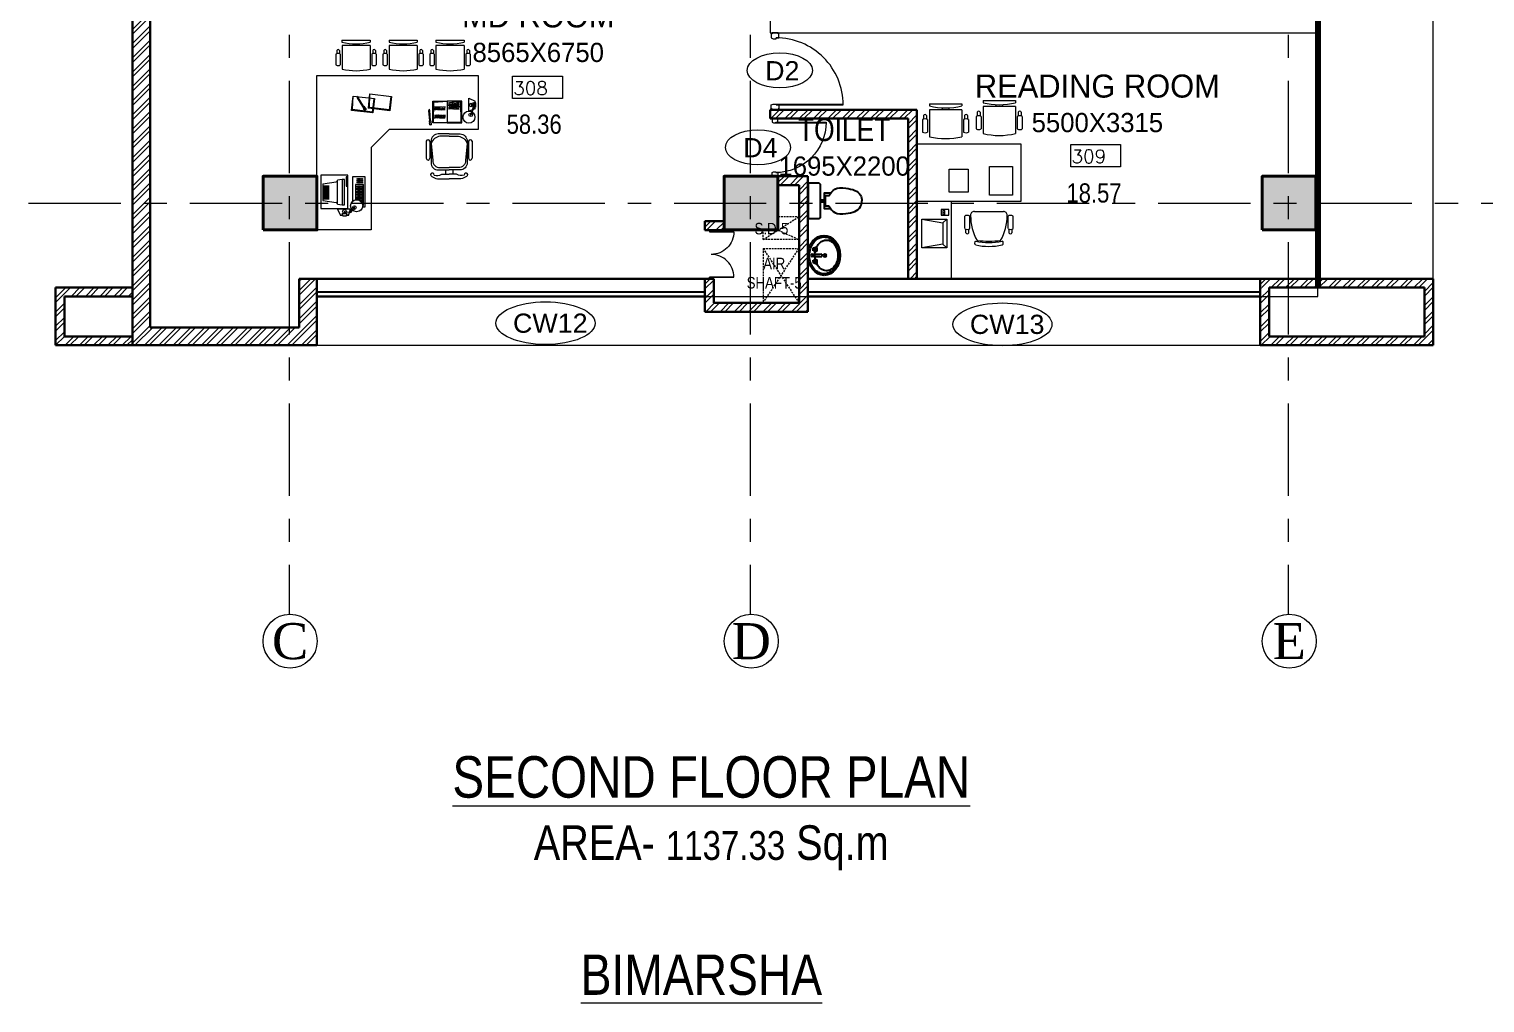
# Model space of a CAD drawing. Header units: millimetres. Extents: x 24487468 to 24959437, y -333213 to 842934.
# Drawn here: x 24724852 to 24743793, y 102759 to 115436 of the extents above; entities that cross this region are included whole.
import ezdxf
from ezdxf.enums import TextEntityAlignment as Align

# ---------------------------------------------------------------- set-up
doc = ezdxf.new("R2010")
doc.units = ezdxf.units.MM
doc.header["$MEASUREMENT"] = 0
for name, pattern in [('ACAD_ISO10W100', [18.5, 12, -3, 0.5, -3]), ('BORDERX2', [3.5, 1, -0.5, 1, -0.5, 0, -0.5]), ('Centreline', [21, 12, -3, 3, -3]), ('HIDDEN', [0.375, 0.25, -0.125])]:
    doc.linetypes.add(name, pattern=pattern)
doc.layers.get('0').update_dxf_attribs({"lineweight": 5})
for name, color, linetype, lineweight in [('A 0.13 dw', 175, 'Continuous', 5), ('A 0.13furniture', 30, 'Continuous', 0), ('AREA', 7, 'Continuous', 5), ('CENLINE', 220, 'ACAD_ISO10W100', 5), ('COLUMN', 12, 'Continuous', 40), ('FALSE CEILING', 7, 'Continuous', 35), ('GRID', 205, 'BORDERX2', 5), ('HACTH', 8, 'Continuous', 0), ('hatch', 9, 'Continuous', 0), ('p1 plan grid lck', 6, 'Continuous', 5), ('room number', 99, 'Continuous', 20), ('text', 7, 'Continuous', 15), ('TEXT ROOM', 3, 'Continuous', 15), ('wall', 53, 'Continuous', 15), ('Wall1', 37, 'Continuous', 30), ('WALL2', 4, 'Continuous', 15), ('win shutters', 140, 'Continuous', 25)]:
    doc.layers.add(name, color=color, linetype=linetype, lineweight=lineweight)
doc.layers.add('A-BTEXT', color=57, linetype='Continuous')
doc.styles.add('arial', font='times.ttf')
doc.styles.add('ATTR', font='romans.shx', dxfattribs={"width": 0.8, "height": 0.48})
doc.styles.add('LABEL', font='arial.ttf', dxfattribs={"height": 18})
doc.styles.add('ordinary', font='arial.ttf')
doc.styles.add('ROMANS', font='romans__.ttf')
doc.styles.add('Tahoma', font='technic_.ttf')

# ---------------------------------------------------------------- blocks, each defined once
blk = doc.blocks.new('column 350')
at = {"layer": 'COLUMN', "ltscale": 100}
h = blk.add_hatch(color=256, dxfattribs=at)
h.dxf.hatch_style = 1
h.paths.add_polyline_path([(1327.5, 1037.5), (627.5, 1037.5), (627.5, 337.5), (1327.5, 337.5)])
blk.add_lwpolyline([(627.5, 1037.5), (1327.5, 1037.5), (1327.5, 337.5), (627.5, 337.5)], close=True, dxfattribs=at)
blk = doc.blocks.new('grid letter-flat-4-flat-1')
at = {"layer": 'GRID', "linetype": 'Continuous'}
blk.add_circle((0, 374.75), 281.25, dxfattribs=at)
blk = doc.blocks.new('md1')
at = {"layer": 'A 0.13 dw'}
for p, q in [((-924, 1799), (-936, 1799)), ((-936, 1799), (-936, 1748)), ((-936, 1748), (-911, 1736)), ((-924, 1811), (-924, 1799)), ((-848, 1811), (-924, 1811)), ((-911, 1736), (-874, 1736)), ((-874, 1736), (-874, 1748)), ((-874, 1748), (-836, 1748)), ((-874, 1748), (0, 1748)), ((-874, 1736), (0, 1736)), ((-848, 1799), (-848, 1811)), ((-836, 1799), (-848, 1799)), ((-836, 1748), (-836, 1799)), ((-936, 0), (-911, 12)), ((-936, -51), (-936, 0)), ((-911, 12), (-874, 12)), ((-874, 12), (-874, 0)), ((-874, 12), (0, 12)), ((-874, 0), (-836, 0)), ((-874, 0), (0, 0)), ((-836, 0), (-836, -51)), ((-924, -51), (-936, -51)), ((-924, -63), (-924, -51)), ((-848, -63), (-924, -63)), ((-836, -51), (-848, -51)), ((-848, -51), (-848, -63))]:
    blk.add_line(p, q, dxfattribs=at)
for points in [[(0, 1748), (0, 1748, -0.414214), (-874, 874)], [(0, 0), (0, 0, 0.414214), (-874, 874)]]:
    blk.add_lwpolyline(points, format="xyb", dxfattribs=at)
blk = doc.blocks.new('VOO')
at = {"layer": 'HACTH', "linetype": 'HIDDEN', "ltscale": 100}
for p, q in [((-480, 182), (-11, 482)), ((-286, 307), (-11, 182)), ((-480, 67), (-11, 67)), ((-480, 67), (-480, -643)), ((-480, 67), (-11, -643)), ((-480, -643), (-11, 67))]:
    blk.add_line(p, q, dxfattribs=at)
blk.add_lwpolyline([(-286, 482), (-11, 482), (-11, 182), (-480, 182), (-480, 307), (-286, 307), (-286, 482)], dxfattribs=at)
at = {"layer": 'Wall1', "ltscale": 100}
for p, q in [((-286, 1007), (104, 1007)), ((104, 1007), (104, -758)), ((-286, 892), (-11, 892)), ((-11, 892), (-11, -643)), ((-1236, 422), (-1236, 307)), ((-1236, 422), (-986, 422)), ((-1236, 307), (-986, 307)), ((-1236, -328), (-1121, -328)), ((-1236, -328), (-1236, -758)), ((-1121, -328), (-1121, -643)), ((-11, -643), (-1121, -643)), ((104, -758), (-1236, -758))]:
    blk.add_line(p, q, dxfattribs=at)
at = {"layer": 'WALL2', "xscale": 0.3388355573506527, "yscale": 0.3388355573506527, "zscale": 0.3388355573506527}
blk.add_blockref('md1', (-858, -307), dxfattribs=at)
blk = doc.blocks.new('*U36')
at = {"layer": 'room number'}
blk.add_lwpolyline([(46, 40), (46, 240), (491, 240), (491, 40)], close=True, dxfattribs=at)
at = {"layer": 'room number', "style": 'ROMANS'}
blk.add_attdef('ROOM_NUM', (53, 73), '', height=120, dxfattribs=at)
blk = doc.blocks.new('Door1000-flat-3')
at = {"layer": 'A 0.13 dw'}
for p, q in [((-38, 0), (-38, -12)), ((38, 0), (-38, 0)), ((-38, -12), (-50, -12)), ((-50, -12), (-50, -63)), ((-50, -63), (-25, -75)), ((-25, -75), (12, -75)), ((12, -75), (12, -63)), ((12, -63), (50, -63)), ((38, -12), (38, 0)), ((50, -12), (38, -12)), ((50, -63), (50, -12)), ((-50, -937), (-25, -925)), ((-50, -988), (-50, -937)), ((-25, -925), (12, -925)), ((12, -925), (12, -937)), ((12, -925), (886, -925)), ((12, -937), (50, -937)), ((12, -937), (886, -937)), ((50, -937), (50, -988)), ((-38, -988), (-50, -988)), ((-38, -1000), (-38, -988)), ((38, -1000), (-38, -1000)), ((50, -988), (38, -988)), ((38, -988), (38, -1000))]:
    blk.add_line(p, q, dxfattribs=at)
blk.add_lwpolyline([(886, -937), (886, -937, 0.414214), (12, -63)], format="xyb", dxfattribs=at)
blk = doc.blocks.new('charpi western plan with cistern')
at = {"linetype": 'Continuous'}
for p, q in [((-16, 202), (-16, 150)), ((16, 150), (16, 202))]:
    blk.add_line(p, q, dxfattribs=at)
for points in [[(100, 288), (100, 202), (-100, 202), (-100, 288)], [(65, 265), (65, 217), (-65, 217), (-65, 265)]]:
    blk.add_lwpolyline(points, dxfattribs=at)
blk.add_lwpolyline([(235, 125, 0.414214), (210, 150), (210, 150), (-210, 150), (-210, 150, 0.414214), (-235, 125), (-235, 125), (-235, 0), (235, 0)], format="xyb", close=True, dxfattribs=at)
for points in [[(-65, 265), (-153, 341), (-164, 486), (-73, 677), (0, 694)], [(65, 265), (153, 341), (165, 486), (73, 677), (0, 694)]]:
    blk.add_spline(points, degree=3)
blk = doc.blocks.new('sdtgkljb m')
at = {"layer": 'A-BTEXT'}
for p, q in [((1275.93, 1572.36), (1275.94, 1574.36)), ((1276.43, 1572.36), (1275.93, 1572.36)), ((1275.94, 1574.36), (1276.44, 1574.36)), ((1276.44, 1574.86), (1276.43, 1571.86)), ((1276.43, 1571.86), (1277.43, 1571.85)), ((1277.44, 1574.85), (1276.44, 1574.86)), ((1277.44, 1574.35), (1277.43, 1572.35)), ((1277.43, 1572.35), (1278.43, 1572.35)), ((1277.43, 1571.85), (1277.43, 1572.35)), ((1277.44, 1574.35), (1277.44, 1574.85)), ((1278.44, 1574.35), (1277.44, 1574.35)), ((1278.43, 1572.35), (1278.44, 1574.35)), ((1270.14, 1569.35), (1270.84, 1568.64)), ((1271.02, 1570.13), (1270.15, 1569.27)), ((1270.25, 1569.77), (1271.27, 1568.74)), ((1271.38, 1569.96), (1270.32, 1568.91)), ((1270.51, 1570.04), (1271.54, 1569.01)), ((1271.6, 1569.65), (1270.63, 1568.69)), ((1270.94, 1570.14), (1271.64, 1569.44)), ((1271.59, 1569.11), (1271.17, 1568.69)), ((1272.92, 1570.12), (1272.92, 1568.62)), ((1275.9, 1564.36), (1275.91, 1566.36)), ((1276.4, 1564.36), (1275.9, 1564.36)), ((1275.91, 1566.36), (1276.41, 1566.36)), ((1276.41, 1566.86), (1276.4, 1563.86)), ((1276.4, 1563.86), (1277.4, 1563.85)), ((1277.41, 1566.85), (1276.41, 1566.86)), ((1277.41, 1566.35), (1277.4, 1564.35)), ((1277.4, 1563.85), (1277.4, 1564.35)), ((1277.4, 1564.35), (1278.4, 1564.35)), ((1277.41, 1566.35), (1277.41, 1566.85)), ((1278.41, 1566.35), (1277.41, 1566.35)), ((1277.92, 1568.35), (1277.92, 1570.35)), ((1277.92, 1569.6), (1277.92, 1569.1)), ((1278.42, 1569.6), (1277.92, 1569.6)), ((1277.92, 1569.1), (1278.42, 1569.1)), ((1278.4, 1564.35), (1278.41, 1566.35)), ((1278.42, 1569.1), (1278.42, 1569.6))]:
    blk.add_line(p, q, dxfattribs=at)
for centre, radius in [((1270.89, 1569.39), 1), ((1270.89, 1569.39), 0.75), ((1279.17, 1569.39), 0.75)]:
    blk.add_circle(centre, radius, dxfattribs=at)
for centre, start, end in [((1274.84, 1582.63), 261.27228, 284.08628), ((1274.76, 1556.1), 75.54745, 98.36168)]:
    blk.add_arc(centre, 12.66, start, end, dxfattribs=at)
at = {"layer": 'A-BTEXT', "extrusion": (0, 0, -1)}
blk.add_ellipse((1271.42, 1569.42), major_axis=(0.04, 13), ratio=0.807692, start_param=3.141593, end_param=9.424778, dxfattribs=at)
at = {"layer": 'A-BTEXT'}
for points, knots in [([(1271.38, 1557.42), (1270.64, 1557.42), (1269.9, 1557.53), (1268.13, 1558.07), (1267.12, 1558.63), (1265.28, 1560.15), (1264.46, 1561.13), (1263.13, 1563.38), (1262.62, 1564.66), (1261.99, 1567.38), (1261.86, 1568.81), (1262.02, 1571.64), (1262.3, 1573.04), (1263.22, 1575.62), (1263.86, 1576.8), (1265.42, 1578.8), (1266.33, 1579.63), (1268.3, 1580.83), (1269.35, 1581.21), (1271.5, 1581.5), (1272.59, 1581.41), (1274.69, 1580.77), (1275.71, 1580.22), (1277.54, 1578.7), (1278.36, 1577.73), (1279.7, 1575.48), (1280.21, 1574.19), (1280.85, 1571.48), (1280.97, 1570.05), (1280.82, 1567.22), (1280.55, 1565.82), (1279.63, 1563.24), (1278.99, 1562.06), (1277.44, 1560.05), (1276.53, 1559.22), (1274.56, 1558.02), (1273.5, 1557.64), (1272.08, 1557.44), (1271.73, 1557.42), (1271.38, 1557.42)], [0, 0, 0, 0, 0.239071, 0.239071, 0.587936, 0.587936, 0.9368, 0.9368, 1.285665, 1.285665, 1.63453, 1.63453, 1.983394, 1.983394, 2.332259, 2.332259, 2.681124, 2.681124, 3.029988, 3.029988, 3.378853, 3.378853, 3.727717, 3.727717, 4.076582, 4.076582, 4.425447, 4.425447, 4.774311, 4.774311, 5.123176, 5.123176, 5.472041, 5.472041, 5.820905, 5.820905, 6.16977, 6.16977, 6.283185, 6.283185, 6.283185, 6.283185]), ([(1269.89, 1559.42), (1269.17, 1559.43), (1268.46, 1559.57), (1267.05, 1560.14), (1266.35, 1560.58), (1265.06, 1561.76), (1264.46, 1562.51), (1263.47, 1564.23), (1263.07, 1565.22), (1262.54, 1567.32), (1262.41, 1568.44), (1262.43, 1570.67), (1262.59, 1571.78), (1263.16, 1573.86), (1263.58, 1574.83), (1264.61, 1576.52), (1265.22, 1577.24), (1266.53, 1578.38), (1267.23, 1578.79), (1268.65, 1579.32), (1269.37, 1579.44), (1270.8, 1579.4), (1271.51, 1579.24), (1272.92, 1578.63), (1273.61, 1578.17), (1274.89, 1576.96), (1275.48, 1576.2), (1276.45, 1574.44), (1276.83, 1573.44), (1277.33, 1571.33), (1277.44, 1570.2), (1277.38, 1567.98), (1277.21, 1566.87), (1276.6, 1564.8), (1276.17, 1563.85), (1275.12, 1562.19), (1274.5, 1561.49), (1273.18, 1560.39), (1272.47, 1559.99), (1271.14, 1559.53), (1270.51, 1559.42), (1269.89, 1559.42)], [0, 0, 0, 0, 0.316111, 0.316111, 0.632222, 0.632222, 0.948333, 0.948333, 1.264445, 1.264445, 1.580556, 1.580556, 1.896667, 1.896667, 2.212778, 2.212778, 2.528889, 2.528889, 2.845, 2.845, 3.161111, 3.161111, 3.477223, 3.477223, 3.793334, 3.793334, 4.109445, 4.109445, 4.425556, 4.425556, 4.741667, 4.741667, 5.057778, 5.057778, 5.373889, 5.373889, 5.690001, 5.690001, 6.006112, 6.006112, 6.283185, 6.283185, 6.283185, 6.283185])]:
    blk.add_open_spline(points, degree=3, knots=knots, dxfattribs=at)
blk = doc.blocks.new('Executive Armchair 1-flat-5-flat-1')
at = {"layer": 'A 0.13furniture'}
for p, q in [((-80.00175, 209.8875), (-430.05475, 209.8875)), ((-207.9205, 299.7425), (-369.9195, 299.7425)), ((-207.9205, 234.94), (-369.9195, 234.94)), ((-152.609, 286.8125), (-201.71775, 286.7925)), ((-152.68875, 247.275), (-200.6105, 247.28)), ((-80.00175, -209.89), (-80.00175, 209.8875)), ((0, 210), (-30.0025, 210)), ((0, 210), (0, -210)), ((-53.85975, 45), (-80.00175, 45)), ((-80.00175, -45), (-53.8405, -45)), ((-80.00175, -209.89), (-430.001, -209.89)), ((-207.9205, -234.9425), (-369.9195, -234.9425)), ((-207.9205, -299.745), (-369.9195, -299.745)), ((-152.609, -286.815), (-201.71775, -286.795)), ((-152.68875, -247.2775), (-200.6105, -247.2825)), ((0, -210), (-30.0025, -210))]:
    blk.add_line(p, q, dxfattribs=at)
for centre, radius, start, end in [((439.44675, 0.11), 894.44925, 166.435999999, 193.5788), ((-316.09875, 267.3425), 62.82115, 148.951400001, 211.048700002), ((-261.74125, 267.3425), 62.82123, 328.951400001, 31.04859), ((-161.7745, 267.0625), 21.77348, 294.664000001, 65.104889999), ((839.5795, 0), 894.58, 166.423299999, 193.576700001), ((-316.099, -267.3425), 62.821, 148.951299998, 211.048700002), ((-261.741, -267.3425), 62.821, 328.951299998, 31.04867), ((-161.7745, -267.065), 21.77342, 294.894900003, 65.336150001)]:
    blk.add_arc(centre, radius, start, end, dxfattribs=at)
at = {"layer": 'A 0.13furniture', "style": 'ATTR', "text_generation_flag": 4, "width": 0.8, "flags": 9}
blk.add_attdef('ESTCODE', (0, 0), '', height=0.1199, rotation=90, dxfattribs=at)
blk = doc.blocks.new('Executive Armchair 1-flat-6-flat-1')
at = {"layer": 'A 0.13furniture'}
for p, q in [((-80.00175, 209.8875), (-430.05475, 209.8875)), ((-207.9205, 299.7425), (-369.9195, 299.7425)), ((-207.9205, 234.94), (-369.9195, 234.94)), ((-152.609, 286.8125), (-201.71775, 286.7925)), ((-152.68875, 247.275), (-200.6105, 247.28)), ((-80.00175, -209.89), (-80.00175, 209.8875)), ((0, 210), (-30.0025, 210)), ((0, 210), (0, -210)), ((-53.85975, 45), (-80.00175, 45)), ((-80.00175, -45), (-53.8405, -45)), ((-80.00175, -209.89), (-430.001, -209.89)), ((-207.9205, -234.9425), (-369.9195, -234.9425)), ((-207.9205, -299.745), (-369.9195, -299.745)), ((-152.609, -286.815), (-201.71775, -286.795)), ((-152.68875, -247.2775), (-200.6105, -247.2825)), ((0, -210), (-30.0025, -210))]:
    blk.add_line(p, q, dxfattribs=at)
for centre, radius, start, end in [((439.44675, 0.11), 894.44925, 166.435999999, 193.5788), ((-316.09875, 267.3425), 62.82115, 148.951400001, 211.048700002), ((-261.74125, 267.3425), 62.82123, 328.951400001, 31.04859), ((-161.7745, 267.0625), 21.77348, 294.664000001, 65.104889999), ((839.5795, 0), 894.58, 166.423299999, 193.576700001), ((-316.099, -267.3425), 62.821, 148.951299998, 211.048700002), ((-261.741, -267.3425), 62.821, 328.951299998, 31.04867), ((-161.7745, -267.065), 21.77342, 294.894900003, 65.336150001)]:
    blk.add_arc(centre, radius, start, end, dxfattribs=at)
at = {"layer": 'A 0.13furniture', "style": 'ATTR', "text_generation_flag": 4, "width": 0.8, "flags": 9}
blk.add_attdef('ESTCODE', (0, 0), '', height=0.1199, rotation=90, dxfattribs=at)
blk = doc.blocks.new('sdfsdfsdf')
at = {"layer": 'A 0.13furniture'}
for p, q in [((-162023, -615733), (-162014, -615531)), ((-161955, -615537), (-161948, -615556)), ((-161939, -615551), (-161955, -615537)), ((-161866, -615687), (-161948, -615556)), ((-161857, -615681), (-161939, -615551)), ((-161869, -615689), (-161857, -615681)), ((-161835, -615743), (-161869, -615689)), ((-161857, -615681), (-161854, -615680)), ((-161854, -615680), (-161820, -615734)), ((-161771, -615701), (-161762, -615499)), ((-161725, -615770), (-161698, -615571)), ((-161698, -615571), (-161693, -615568)), ((-161473, -615738), (-161446, -615540)), ((-161446, -615540), (-161442, -615536)), ((-160827, -615607), (-160813, -615620)), ((-160817, -615921), (-160813, -615620)), ((-160813, -615620), (-160612, -615607)), ((-160411, -615620), (-160612, -615607)), ((-160608, -615925), (-160608, -615607)), ((-160407, -615921), (-160411, -615620)), ((-160294, -615755), (-160294, -615561)), ((-160294, -615561), (-160199, -615607)), ((-160197, -615623), (-160266, -615806)), ((-160261, -615659), (-160197, -615623)), ((-160192, -615633), (-160260, -615815)), ((-160257, -615669), (-160192, -615633)), ((-160226, -615705), (-160226, -615627)), ((-160226, -615627), (-160188, -615645)), ((-160188, -615692), (-160226, -615705)), ((-160199, -615640), (-160199, -615607)), ((-160188, -615692), (-160188, -615645)), ((-162038, -615745), (-162023, -615733)), ((-161725, -615770), (-162023, -615733)), ((-161852, -615715), (-161856, -615717)), ((-161839, -615744), (-161856, -615717)), ((-161835, -615741), (-161852, -615715)), ((-161835, -615741), (-161839, -615744)), ((-161820, -615734), (-161835, -615743)), ((-161786, -615713), (-161771, -615701)), ((-161473, -615738), (-161771, -615701)), ((-161725, -615770), (-161717, -615781)), ((-161466, -615749), (-161473, -615738)), ((-160882, -615726), (-160885, -615746)), ((-160871, -615899), (-160885, -615746)), ((-160874, -615745), (-160882, -615726)), ((-160875, -615899), (-160860, -615898)), ((-160869, -615963), (-160875, -615899)), ((-160860, -615898), (-160874, -615745)), ((-160860, -615898), (-160857, -615898)), ((-160857, -615898), (-160851, -615962)), ((-160199, -615724), (-160294, -615755)), ((-160199, -615724), (-160199, -615696)), ((-161746, -616298), (-161478, -616030)), ((-160871, -615930), (-160875, -615931)), ((-160872, -615962), (-160875, -615931)), ((-160868, -615961), (-160872, -615962)), ((-160868, -615961), (-160871, -615930)), ((-160851, -615962), (-160869, -615963)), ((-160827, -615929), (-160817, -615921)), ((-160817, -615921), (-160616, -615925)), ((-160616, -615925), (-160612, -615929)), ((-160407, -615921), (-160608, -615925)), ((-160925, -616203), (-160925, -616458)), ((-160873, -616203), (-160873, -616458)), ((-160296, -616203), (-160296, -616458)), ((-160244, -616203), (-160244, -616458)), ((-162495, -616707), (-162495, -617205)), ((-162092, -616707), (-162495, -616707)), ((-162173, -616773), (-162245, -616784)), ((-162173, -616773), (-162173, -617151)), ((-162139, -616773), (-162173, -616773)), ((-162139, -617151), (-162139, -616773)), ((-162116, -616731), (-162116, -616873)), ((-162092, -616731), (-162116, -616731)), ((-162092, -617205), (-162092, -616707)), ((-162024, -616731), (-162024, -617102)), ((-161835, -616731), (-162024, -616731)), ((-161835, -617181), (-161835, -616731)), ((-160638, -616631), (-160638, -616694)), ((-160531, -616631), (-160531, -616694)), ((-162464, -616838), (-162265, -616808)), ((-162464, -616838), (-162464, -617087)), ((-162464, -616866), (-162370, -616866)), ((-162464, -616877), (-162370, -616877)), ((-162464, -616887), (-162370, -616887)), ((-162464, -616898), (-162370, -616898)), ((-162464, -616909), (-162370, -616909)), ((-162464, -616920), (-162370, -616920)), ((-162464, -616930), (-162370, -616930)), ((-162464, -616941), (-162370, -616941)), ((-162464, -616941), (-162370, -616941)), ((-162464, -616952), (-162370, -616952)), ((-162464, -616963), (-162370, -616963)), ((-162464, -616973), (-162370, -616973)), ((-162464, -616984), (-162370, -616984)), ((-162245, -617140), (-162245, -616784)), ((-162116, -616873), (-162092, -616873)), ((-161977, -616850), (-161977, -617076)), ((-161859, -616850), (-161977, -616850)), ((-161859, -617158), (-161859, -616850)), ((-162495, -617205), (-162092, -617205)), ((-162464, -616995), (-162370, -616995)), ((-162464, -617005), (-162370, -617005)), ((-162464, -617016), (-162370, -617016)), ((-162464, -617027), (-162370, -617027)), ((-162464, -617038), (-162370, -617038)), ((-162464, -617048), (-162370, -617048)), ((-162464, -617059), (-162370, -617059)), ((-162464, -617087), (-162265, -617116)), ((-162245, -617140), (-162173, -617151)), ((-162173, -617151), (-162139, -617151)), ((-162056, -617257), (-161999, -617188)), ((-162047, -617262), (-161990, -617194)), ((-161872, -617181), (-161835, -617181)), ((-161870, -617158), (-161859, -617158)), ((-162245, -617214), (-162199, -617309)), ((-162050, -617214), (-162245, -617214)), ((-162166, -617309), (-162199, -617309)), ((-162101, -617283), (-162179, -617283)), ((-162179, -617283), (-162161, -617321)), ((-162114, -617321), (-162161, -617321)), ((-162146, -617247), (-162056, -617257)), ((-162136, -617251), (-162047, -617262)), ((-162114, -617321), (-162101, -617283)), ((-162082, -617309), (-162110, -617309)), ((-162082, -617309), (-162050, -617214))]:
    blk.add_line(p, q, dxfattribs=at)
for points in [[(-162552, -616019), (-162552, -615224), (-160152, -615224), (-160152, -615734)], [(-160152, -615734), (-160152, -616030), (-161478, -616030)], [(-161746, -616298), (-161746, -617524), (-162552, -617524), (-162552, -616019)], [(-161922, -617083), (-161915, -617083), (-161915, -617086)], [(-161910, -617089), (-161910, -617083), (-161902, -617083), (-161902, -617096)], [(-161892, -617105), (-161886, -617105), (-161886, -617112)], [(-161876, -617131), (-161872, -617131), (-161872, -617146), (-161872, -617146)]]:
    blk.add_lwpolyline(points, dxfattribs=at)
for points in [[(-161693, -615568), (-161717, -615781), (-162038, -615745), (-162014, -615531)], [(-161442, -615536), (-161466, -615749), (-161786, -615713), (-161762, -615499)], [(-160612, -615929), (-160827, -615929), (-160827, -615607), (-160612, -615607)], [(-160612, -615929), (-160397, -615929), (-160397, -615607), (-160612, -615607)], [(-161945, -616758), (-161945, -616773), (-161954, -616773), (-161954, -616758)], [(-161930, -616758), (-161930, -616773), (-161939, -616773), (-161939, -616758)], [(-161915, -616758), (-161915, -616773), (-161924, -616773), (-161924, -616758)], [(-161902, -616758), (-161902, -616773), (-161910, -616773), (-161910, -616758)], [(-161886, -616758), (-161886, -616773), (-161895, -616773), (-161895, -616758)], [(-161872, -616758), (-161872, -616773), (-161880, -616773), (-161880, -616758)], [(-161945, -616784), (-161945, -616799), (-161954, -616799), (-161954, -616784)], [(-161945, -616806), (-161945, -616821), (-161954, -616821), (-161954, -616806)], [(-161945, -616865), (-161945, -616881), (-161954, -616881), (-161954, -616865)], [(-161945, -616891), (-161945, -616906), (-161954, -616906), (-161954, -616891)], [(-161945, -616914), (-161945, -616929), (-161954, -616929), (-161954, -616914)], [(-161945, -616940), (-161945, -616955), (-161954, -616955), (-161954, -616940)], [(-161945, -616960), (-161945, -616976), (-161954, -616976), (-161954, -616960)], [(-161945, -616986), (-161945, -617001), (-161954, -617001), (-161954, -616986)], [(-161930, -616784), (-161930, -616799), (-161939, -616799), (-161939, -616784)], [(-161930, -616806), (-161930, -616821), (-161939, -616821), (-161939, -616806)], [(-161930, -616865), (-161930, -616881), (-161939, -616881), (-161939, -616865)], [(-161930, -616891), (-161930, -616906), (-161939, -616906), (-161939, -616891)], [(-161930, -616914), (-161930, -616929), (-161939, -616929), (-161939, -616914)], [(-161930, -616940), (-161930, -616955), (-161939, -616955), (-161939, -616940)], [(-161930, -616960), (-161930, -616976), (-161939, -616976), (-161939, -616960)], [(-161930, -616986), (-161930, -617001), (-161939, -617001), (-161939, -616986)], [(-161915, -616784), (-161915, -616799), (-161924, -616799), (-161924, -616784)], [(-161915, -616806), (-161915, -616821), (-161924, -616821), (-161924, -616806)], [(-161915, -616865), (-161915, -616881), (-161924, -616881), (-161924, -616865)], [(-161915, -616891), (-161915, -616906), (-161924, -616906), (-161924, -616891)], [(-161915, -616914), (-161915, -616929), (-161924, -616929), (-161924, -616914)], [(-161915, -616940), (-161915, -616955), (-161924, -616955), (-161924, -616940)], [(-161915, -616960), (-161915, -616976), (-161924, -616976), (-161924, -616960)], [(-161915, -616986), (-161915, -617001), (-161924, -617001), (-161924, -616986)], [(-161902, -616784), (-161902, -616799), (-161910, -616799), (-161910, -616784)], [(-161902, -616806), (-161902, -616821), (-161910, -616821), (-161910, -616806)], [(-161902, -616865), (-161902, -616881), (-161910, -616881), (-161910, -616865)], [(-161902, -616891), (-161902, -616906), (-161910, -616906), (-161910, -616891)], [(-161902, -616914), (-161902, -616929), (-161910, -616929), (-161910, -616914)], [(-161902, -616940), (-161902, -616955), (-161910, -616955), (-161910, -616940)], [(-161902, -616960), (-161902, -616976), (-161910, -616976), (-161910, -616960)], [(-161902, -616986), (-161902, -617001), (-161910, -617001), (-161910, -616986)], [(-161886, -616784), (-161886, -616799), (-161895, -616799), (-161895, -616784)], [(-161886, -616806), (-161886, -616821), (-161895, -616821), (-161895, -616806)], [(-161886, -616865), (-161886, -616881), (-161895, -616881), (-161895, -616865)], [(-161886, -616891), (-161886, -616906), (-161895, -616906), (-161895, -616891)], [(-161886, -616914), (-161886, -616929), (-161895, -616929), (-161895, -616914)], [(-161886, -616940), (-161886, -616955), (-161895, -616955), (-161895, -616940)], [(-161886, -616960), (-161886, -616976), (-161895, -616976), (-161895, -616960)], [(-161886, -616986), (-161886, -617001), (-161895, -617001), (-161895, -616986)], [(-161872, -616784), (-161872, -616799), (-161880, -616799), (-161880, -616784)], [(-161872, -616806), (-161872, -616821), (-161880, -616821), (-161880, -616806)], [(-161872, -616865), (-161872, -616881), (-161880, -616881), (-161880, -616865)], [(-161872, -616891), (-161872, -616906), (-161880, -616906), (-161880, -616891)], [(-161872, -616914), (-161872, -616929), (-161880, -616929), (-161880, -616914)], [(-161872, -616940), (-161872, -616955), (-161880, -616955), (-161880, -616940)], [(-161872, -616960), (-161872, -616976), (-161880, -616976), (-161880, -616960)], [(-161872, -616986), (-161872, -617001), (-161880, -617001), (-161880, -616986)], [(-161945, -617009), (-161945, -617024), (-161954, -617024), (-161954, -617009)], [(-161945, -617035), (-161945, -617050), (-161954, -617050), (-161954, -617035)], [(-161945, -617057), (-161945, -617072), (-161954, -617072), (-161954, -617057)], [(-161930, -617009), (-161930, -617024), (-161939, -617024), (-161939, -617009)], [(-161930, -617035), (-161930, -617050), (-161939, -617050), (-161939, -617035)], [(-161930, -617057), (-161930, -617072), (-161939, -617072), (-161939, -617057)], [(-161915, -617009), (-161915, -617024), (-161924, -617024), (-161924, -617009)], [(-161915, -617035), (-161915, -617050), (-161924, -617050), (-161924, -617035)], [(-161915, -617057), (-161915, -617072), (-161924, -617072), (-161924, -617057)], [(-161902, -617009), (-161902, -617024), (-161910, -617024), (-161910, -617009)], [(-161902, -617035), (-161902, -617050), (-161910, -617050), (-161910, -617035)], [(-161902, -617057), (-161902, -617072), (-161910, -617072), (-161910, -617057)], [(-161886, -617009), (-161886, -617024), (-161895, -617024), (-161895, -617009)], [(-161886, -617035), (-161886, -617050), (-161895, -617050), (-161895, -617035)], [(-161886, -617057), (-161886, -617072), (-161895, -617072), (-161895, -617057)], [(-161886, -617083), (-161886, -617098), (-161895, -617098), (-161895, -617083)], [(-161872, -617009), (-161872, -617024), (-161880, -617024), (-161880, -617009)], [(-161872, -617035), (-161872, -617050), (-161880, -617050), (-161880, -617035)], [(-161872, -617057), (-161872, -617072), (-161880, -617072), (-161880, -617057)], [(-161872, -617083), (-161872, -617098), (-161880, -617098), (-161880, -617083)], [(-161872, -617105), (-161872, -617120), (-161880, -617120), (-161880, -617105)]]:
    blk.add_lwpolyline(points, close=True, dxfattribs=at)
for points in [[(-160584, -616096), (-160746, -616096, 0.414214), (-160853, -616203), (-160853, -616526, 0.418376), (-160746, -616631), (-160584, -616631)], [(-160584, -616096), (-160423, -616096, -0.414214), (-160316, -616203), (-160316, -616526, -0.418376), (-160423, -616631), (-160584, -616631)], [(-160584, -616130), (-160721, -616130, 0.28028), (-160853, -616237), (-160829, -616490, 0.418376), (-160721, -616596), (-160584, -616596)], [(-160584, -616130), (-160447, -616130, -0.28028), (-160316, -616237), (-160340, -616490, -0.418376), (-160447, -616596), (-160584, -616596)], [(-160858, -616716, 0.207066), (-160694, -616763), (-160584, -616763)], [(-160809, -616707, 0.214578), (-160695, -616694), (-160584, -616694)], [(-160360, -616707, -0.214578), (-160474, -616694), (-160584, -616694)], [(-160311, -616716, -0.207066), (-160475, -616763), (-160584, -616763)]]:
    blk.add_lwpolyline(points, format="xyb", dxfattribs=at)
for centre, radius in [((-160259, -615664), 27.1), ((-160290, -615846), 89.7), ((-160263, -615811), 27.1), ((-161960, -617164), 89.7), ((-161994, -617190), 27.1), ((-162141, -617249), 27.1)]:
    blk.add_circle(centre, radius, dxfattribs=at)
for centre, radius, start, end in [((-160259, -615664), 5.37, 290.2362, 110.2362), ((-160263, -615811), 5.37, 124.9751, 304.9751), ((-160899, -616208), 26.3, 10.358, 169.4219), ((-160270, -616208), 26.3, 10.5781, 169.642), ((-160899, -616458), 25.9, 180, 0), ((-160270, -616458), 25.9, 180, 0), ((-160835, -616703), 26.3, 352.4652, 210.1772), ((-160334, -616703), 26.3, 329.8228, 187.5348), ((-162269, -616785), 23.8, 276.4338, 2.748), ((-162269, -617139), 23.8, 357.252, 83.5662), ((-161995, -617191), 5.37, 325.0249, 145.0249), ((-162141, -617249), 5.37, 159.7638, 339.7638)]:
    blk.add_arc(centre, radius, start, end, dxfattribs=at)
for points in [[(-160641, -615697), (-160652, -615698), (-160657, -615699), (-160666, -615698), (-160671, -615699), (-160679, -615698), (-160685, -615701), (-160693, -615697), (-160697, -615699), (-160708, -615697), (-160712, -615699), (-160719, -615697), (-160722, -615698), (-160741, -615695), (-160744, -615698), (-160749, -615695), (-160766, -615696), (-160769, -615694), (-160771, -615696), (-160775, -615695), (-160778, -615696), (-160788, -615697), (-160793, -615698), (-160797, -615696), (-160800, -615699), (-160801, -615698), (-160803, -615698)], [(-160435, -615672), (-160446, -615674), (-160452, -615675), (-160460, -615673), (-160465, -615675), (-160474, -615673), (-160479, -615676), (-160488, -615672), (-160491, -615675), (-160503, -615672), (-160507, -615675), (-160514, -615672), (-160516, -615674), (-160536, -615670), (-160538, -615673), (-160544, -615670), (-160560, -615672), (-160563, -615669), (-160566, -615672), (-160570, -615670), (-160572, -615672), (-160582, -615672), (-160588, -615673), (-160592, -615672), (-160594, -615675), (-160596, -615673), (-160597, -615673)], [(-160431, -615655), (-160442, -615657), (-160447, -615658), (-160456, -615657), (-160461, -615658), (-160469, -615657), (-160475, -615660), (-160483, -615655), (-160487, -615658), (-160498, -615655), (-160502, -615658), (-160509, -615655), (-160512, -615657), (-160531, -615654), (-160534, -615656), (-160539, -615654), (-160556, -615655), (-160559, -615652), (-160561, -615655), (-160565, -615654), (-160568, -615655), (-160578, -615655), (-160583, -615656), (-160587, -615655), (-160590, -615658), (-160591, -615656), (-160593, -615656)], [(-160430, -615634), (-160441, -615636), (-160446, -615637), (-160454, -615635), (-160460, -615637), (-160468, -615635), (-160473, -615638), (-160482, -615634), (-160486, -615637), (-160497, -615634), (-160501, -615637), (-160508, -615634), (-160511, -615636), (-160530, -615632), (-160532, -615635), (-160538, -615632), (-160555, -615634), (-160557, -615631), (-160560, -615634), (-160564, -615633), (-160567, -615634), (-160577, -615634), (-160582, -615635), (-160586, -615634), (-160589, -615637), (-160590, -615635), (-160592, -615635)], [(-160428, -615686), (-160439, -615687), (-160445, -615688), (-160453, -615687), (-160459, -615688), (-160467, -615687), (-160472, -615690), (-160481, -615685), (-160485, -615688), (-160496, -615685), (-160500, -615688), (-160507, -615685), (-160509, -615687), (-160529, -615684), (-160531, -615687), (-160537, -615684), (-160554, -615685), (-160556, -615682), (-160559, -615685), (-160563, -615684), (-160566, -615685), (-160576, -615685), (-160581, -615687), (-160585, -615685), (-160588, -615688), (-160589, -615687), (-160590, -615687)], [(-160646, -615735), (-160657, -615736), (-160663, -615737), (-160671, -615736), (-160676, -615737), (-160685, -615736), (-160690, -615739), (-160699, -615734), (-160703, -615737), (-160714, -615734), (-160718, -615737), (-160725, -615734), (-160727, -615736), (-160747, -615733), (-160749, -615736), (-160755, -615733), (-160771, -615734), (-160774, -615731), (-160777, -615734), (-160781, -615733), (-160784, -615734), (-160793, -615735), (-160799, -615736), (-160803, -615734), (-160806, -615737), (-160807, -615736), (-160808, -615736)], [(-160644, -615857), (-160655, -615859), (-160660, -615860), (-160669, -615859), (-160674, -615860), (-160683, -615859), (-160688, -615862), (-160696, -615857), (-160700, -615860), (-160712, -615857), (-160715, -615860), (-160723, -615857), (-160725, -615859), (-160744, -615856), (-160747, -615859), (-160753, -615856), (-160769, -615857), (-160772, -615854), (-160774, -615857), (-160779, -615856), (-160781, -615857), (-160791, -615857), (-160796, -615859), (-160801, -615857), (-160803, -615860), (-160805, -615859), (-160806, -615859)], [(-160642, -615718), (-160653, -615719), (-160658, -615721), (-160667, -615719), (-160672, -615721), (-160680, -615719), (-160686, -615722), (-160694, -615718), (-160698, -615721), (-160709, -615718), (-160713, -615721), (-160720, -615718), (-160723, -615719), (-160742, -615716), (-160745, -615719), (-160750, -615716), (-160767, -615717), (-160770, -615715), (-160772, -615718), (-160776, -615716), (-160779, -615718), (-160789, -615718), (-160794, -615719), (-160798, -615718), (-160801, -615720), (-160802, -615719), (-160804, -615719)], [(-160639, -615841), (-160650, -615842), (-160656, -615843), (-160664, -615842), (-160670, -615843), (-160678, -615842), (-160683, -615845), (-160692, -615841), (-160696, -615843), (-160707, -615841), (-160711, -615843), (-160718, -615841), (-160721, -615842), (-160740, -615839), (-160742, -615842), (-160748, -615839), (-160765, -615840), (-160767, -615837), (-160770, -615840), (-160774, -615839), (-160777, -615840), (-160787, -615841), (-160792, -615842), (-160796, -615840), (-160799, -615843), (-160800, -615842), (-160802, -615842)], [(-160638, -615819), (-160649, -615821), (-160655, -615822), (-160663, -615821), (-160669, -615822), (-160677, -615821), (-160682, -615824), (-160691, -615819), (-160695, -615822), (-160706, -615819), (-160710, -615822), (-160717, -615819), (-160719, -615821), (-160739, -615818), (-160741, -615821), (-160747, -615818), (-160764, -615819), (-160766, -615816), (-160769, -615819), (-160773, -615818), (-160776, -615819), (-160785, -615819), (-160791, -615821), (-160795, -615819), (-160798, -615822), (-160799, -615821), (-160800, -615821)], [(-160434, -615724), (-160445, -615725), (-160450, -615726), (-160459, -615725), (-160464, -615726), (-160473, -615725), (-160478, -615728), (-160486, -615723), (-160490, -615726), (-160502, -615723), (-160505, -615726), (-160513, -615723), (-160515, -615725), (-160534, -615722), (-160537, -615725), (-160543, -615722), (-160559, -615723), (-160562, -615720), (-160564, -615723), (-160569, -615722), (-160571, -615723), (-160581, -615723), (-160586, -615725), (-160591, -615723), (-160593, -615726), (-160595, -615725), (-160596, -615725)], [(-160430, -615707), (-160441, -615708), (-160446, -615710), (-160454, -615708), (-160460, -615710), (-160468, -615708), (-160473, -615711), (-160482, -615707), (-160486, -615710), (-160497, -615707), (-160501, -615710), (-160508, -615707), (-160511, -615708), (-160530, -615705), (-160532, -615708), (-160538, -615705), (-160555, -615706), (-160557, -615704), (-160560, -615706), (-160564, -615705), (-160567, -615706), (-160577, -615707), (-160582, -615708), (-160586, -615706), (-160589, -615709), (-160590, -615708), (-160592, -615708)]]:
    blk.add_spline(points, degree=3, dxfattribs=at)
at = {"layer": 'A 0.13furniture', "rotation": 90}
for name, p in [('Executive Armchair 1-flat-6-flat-1', (-161968, -614699)), ('Executive Armchair 1-flat-6-flat-1', (-161269, -614699)), ('Executive Armchair 1-flat-5-flat-1', (-160571, -614699))]:
    blk.add_blockref(name, p, dxfattribs=at)
blk = doc.blocks.new('Production Armchair 1-flat-3-flat-1')
at = {"layer": 'A 0.13furniture'}
for p, q in [((175, 302), (224, 302)), ((175, 262), (225, 262)), ((231, 315), (393, 315)), ((231, 250), (393, 250)), ((454, 189), (454, -188)), ((175, -261), (225, -261)), ((175, -300), (224, -300)), ((231, -248), (393, -248)), ((231, -313), (393, -313))]:
    blk.add_line(p, q, dxfattribs=at)
for centre, radius, start, end in [((402, -433), 672, 89.8784, 119.0931), ((185, 282), 21.8, 114.8953, 245.3358), ((284, 282), 62.8, 148.9511, 211.0489), ((340, 282), 62.8, 328.9511, 31.0489), ((405, 190), 48.9, 359.252, 92.1864), ((804, 0), 804, 167.6021, 192.3979), ((44, 156), 30.3, 34.2916, 145.7084), ((854, 0), 804, 167.6021, 192.3979), ((1965, 0), 1896, 175.3453, 184.606), ((44, -156), 30.3, 214.2902, 325.7098), ((402, 435), 672, 240.894, 270.1219), ((405, -188), 48.9, 267.8132, 0.748), ((185, -280), 21.8, 114.6645, 245.1044), ((284, -281), 62.8, 148.9511, 211.0489), ((340, -281), 62.8, 328.9511, 31.0489)]:
    blk.add_arc(centre, radius, start, end, dxfattribs=at)
at = {"layer": 'A 0.13furniture', "style": 'ATTR', "text_generation_flag": 4, "width": 0.8, "flags": 9}
blk.add_attdef('ESTCODE', (0, 0), '', height=0.126, rotation=270, dxfattribs=at)
blk = doc.blocks.new('ASD-flat-1-flat-1')
at = {"layer": 'A 0.13furniture'}
for p, q in [((552383, -73628), (551383, -73628)), ((551383, -73628), (551383, -74078)), ((551777, -74017), (551777, -73692)), ((551827, -73967), (551777, -73692)), ((551777, -73692), (552152, -73692)), ((552152, -73692), (552102, -73967)), ((552152, -73692), (552152, -74017)), ((551777, -74017), (551827, -73967)), ((552152, -74017), (551777, -74017)), ((552102, -73967), (551827, -73967)), ((552102, -73967), (552152, -74017)), ((552202, -73942), (552202, -74042)), ((552277, -73942), (552202, -73942)), ((552202, -74042), (552277, -74042)), ((552214, -73967), (552214, -73992)), ((552264, -73967), (552214, -73967)), ((552214, -73992), (552264, -73992)), ((552239, -73967), (552239, -73992)), ((552264, -73992), (552264, -73967)), ((552277, -74042), (552277, -73942)), ((551383, -74078), (552383, -74078))]:
    blk.add_line(p, q, dxfattribs=at)
for points in [[(553133, -73628), (553133, -74978), (552383, -74978), (552383, -73628)], [(552801, -74296), (552501, -74296), (552501, -74046), (552801, -74046)], [(552839, -74871), (552464, -74871), (552464, -74571), (552839, -74571)]]:
    blk.add_lwpolyline(points, close=True, dxfattribs=at)
for name, p in [('Executive Armchair 1-flat-6-flat-1', (553655, -74001)), ('Production Armchair 1-flat-3-flat-1', (551797, -74565)), ('Executive Armchair 1-flat-5-flat-1', (553696, -74699))]:
    blk.add_blockref(name, p, dxfattribs=at)
at = {"layer": 'A 0.13furniture', "style": 'ATTR', "width": 0.8, "flags": 9}
blk.add_attdef('ESTCODE', (551777, -73692), '', height=0.00147, dxfattribs=at)

msp = doc.modelspace()

# ---------------------------------------------------------------- hatches: boundary and pattern name
at = {"layer": 'hatch', "ltscale": 100}
h = msp.add_hatch(dxfattribs=at)
h.set_pattern_fill('ANSI32', color=256, scale=350)
h.paths.add_polyline_path([(24726425.6, 120841), (24726893.4, 120841), (24726893.4, 121071), (24726195.6, 121071), (24726195.6, 111321), (24728595.6, 111321), (24728595.6, 112186), (24728365.6, 112186), (24728365.6, 111551), (24726425.6, 111551)])
h.paths.add_polyline_path([(24734985.1, 113521), (24734595.1, 113521), (24734595.1, 113406), (24734870.1, 113406), (24734870.1, 111871), (24733760.1, 111871), (24733760.1, 112186), (24733645.1, 112186), (24733645.1, 111756), (24734985.1, 111756)])
h.paths.add_polyline_path([(24733895.1, 112936), (24733645.1, 112936), (24733645.1, 112821), (24733895.1, 112821)])
h.paths.add_polyline_path([(24736403.7, 114386), (24734495.4, 114386), (24734495.4, 114271), (24736288.7, 114271), (24736288.7, 112186), (24736403.7, 112186)])
h = msp.add_hatch(dxfattribs=at)
h.set_pattern_fill('ANSI32', color=256, scale=350)
h.set_pattern_definition([(45, (24741995.59, 111753.5), (-92.808, 92.808), []), (45, (24742057.46, 111753.5), (-92.808, 92.808), [])])
h.paths.add_polyline_path([(24743121.1, 112186), (24740870.1, 112186), (24740870.1, 112071), (24743006.1, 112071), (24743006.1, 111436), (24740985.1, 111436), (24740985.1, 112067.2), (24740870.1, 112067.2), (24740870.1, 111321), (24743121.1, 111321)])
h = msp.add_hatch(dxfattribs=at)
h.set_pattern_fill('ANSI32', color=256, scale=350)
h.set_pattern_definition([(45, (24725695.59, 111696), (-92.808, 92.808), []), (45, (24725757.46, 111696), (-92.808, 92.808), [])])
h.paths.add_polyline_path([(24725310.6, 111956), (24726195.6, 111956), (24726195.6, 112071), (24725195.6, 112071), (24725195.6, 111321), (24726195.6, 111321), (24726195.6, 111436), (24725310.6, 111436)])

# ---------------------------------------------------------------- linework, layer by layer
at = {"ltscale": 100}
msp.add_lwpolyline([(24726815.1, 130441), (24726815.1, 121071), (24726195.6, 121071), (24726195.6, 111321), (24728595.6, 111321), (24728595.6, 111956), (24740870.1, 111956), (24740870.1, 111956), (24741621.1, 111956), (24741621.1, 122846), (24745048.2, 122851)], dxfattribs=at)
at = {"layer": 'p1 plan grid lck', "linetype": 'Centreline', "ltscale": 100}
for p, q in [((24728234, 154661.4), (24728234, 107814.4)), ((24734234, 154661.4), (24734234, 107814.4)), ((24741234, 154661.4), (24741234, 107814.4)), ((24710143.4, 113171), (24762531.6, 113171))]:
    msp.add_line(p, q, dxfattribs=at)
at = {"layer": 'text', "ltscale": 100}
for centre, major_axis, ratio in [((24734620.2, 114897.8), (-424.8, 0), 0.5372842), ((24734335.4, 113895.6), (-424.8, 0), 0.5372842), ((24731571.4, 111607.4), (-645.2, 0), 0.4312913), ((24737515.4, 111592.4), (-645.2, 0), 0.4312913)]:
    msp.add_ellipse(centre, major_axis=major_axis, ratio=ratio, dxfattribs=at)
at = {"layer": 'wall', "ltscale": 100}
for p, q in [((24743121.1, 112071), (24743121.1, 122846)), ((24728595.6, 111321), (24740870.1, 111321))]:
    msp.add_line(p, q, dxfattribs=at)
at = {"layer": 'Wall1', "ltscale": 100}
for p, q in [((24741621.1, 122846), (24741621.1, 112921)), ((24741621.1, 122846), (24741621.1, 112186)), ((24726195.6, 111321), (24726195.6, 121071)), ((24726425.6, 111551), (24726425.6, 120841)), ((24734495.4, 114386), (24736403.7, 114386)), ((24734495.4, 114386), (24734495.4, 114271)), ((24734495.4, 114271), (24736288.7, 114271)), ((24736288.7, 114271), (24736288.7, 112186)), ((24736403.7, 114386), (24736403.7, 112186)), ((24734985.1, 113521), (24734595.1, 113521)), ((24734985.1, 112936), (24734985.1, 113521)), ((24734595.1, 113406, 0), (24734755.1, 113406, 0)), ((24728365.6, 112186), (24733665.1, 112186)), ((24728365.6, 111551), (24728365.6, 112186)), ((24728595.6, 111321), (24728595.6, 112186)), ((24734985.1, 112186), (24740870.1, 112186)), ((24740870.1, 112186), (24740870.1, 111321)), ((24743121.1, 112186), (24740870.1, 112186)), ((24743121.1, 112186), (24743121.1, 111321)), ((24725195.6, 111321), (24725195.6, 112071)), ((24726195.6, 112071), (24725195.6, 112071)), ((24725310.6, 111436), (24725310.6, 111956)), ((24726195.6, 111956), (24725310.6, 111956)), ((24728595.6, 111956), (24733665.1, 111956)), ((24734985.1, 112071), (24734985.1, 111756)), ((24734985.1, 111956), (24740870.1, 111956)), ((24740985.1, 112071), (24740985.1, 111436)), ((24743006.1, 112071), (24740985.1, 112071)), ((24743006.1, 112071), (24743006.1, 111436)), ((24733895.1, 111756), (24734985.1, 111756)), ((24726195.6, 111436), (24725310.6, 111436)), ((24728365.6, 111551), (24726425.6, 111551)), ((24743006.1, 111436), (24740985.1, 111436)), ((24726195.6, 111321), (24725195.6, 111321)), ((24728595.6, 111321), (24726195.6, 111321)), ((24743121.1, 111321), (24740870.1, 111321))]:
    msp.add_line(p, q, dxfattribs=at)
at = {"layer": 'WALL2', "ltscale": 100}
for p, q in [((24734495.7, 120787.7), (24734495.3, 115386.6)), ((24734495.3, 115386.6), (24741621.1, 115386))]:
    msp.add_line(p, q, dxfattribs=at)
at = {"layer": 'win shutters', "ltscale": 100}
for points, const_width in [([(24741621.1, 122846), (24741621.1, 112071)], 75), ([(24733645.1, 112013.5), (24728595.6, 112013.5)], 25), ([(24734985.1, 112013.5), (24740870.1, 112013.5)], 25)]:
    msp.add_lwpolyline(points, dxfattribs=dict(at, const_width=const_width))

# ---------------------------------------------------------------- block references
at = {"layer": 'A 0.13 dw'}
msp.add_blockref('Door1000-flat-3', (24734557.8, 115386), dxfattribs=at)
at = {"layer": 'A 0.13 dw', "xscale": -0.7499724901504649, "yscale": 0.7499724901504649, "zscale": 0.7499724901504649, "rotation": 180}
msp.add_blockref('Door1000-flat-3', (24734556.3, 113521), dxfattribs=at)
at = {"layer": 'A 0.13furniture', "rotation": 89.99999998175575}
msp.add_blockref('ASD-flat-1-flat-1', (24662775.3, -439189.5), dxfattribs=at)
at = {"layer": 'A-BTEXT', "linetype": 'Continuous', "extrusion": (6.41225e-12, 1.4656e-11, -1), "zscale": -1, "rotation": 90.00012891981089}
msp.add_blockref('charpi western plan with cistern', (-24734994, 113199.7, 0), dxfattribs=at)
at = {"layer": 'A-BTEXT', "linetype": 'Continuous', "extrusion": (-6.41225e-12, -1.4656e-11, -1), "xscale": 20.01431250013412, "yscale": 20.01431250013412, "zscale": -20.01431250013411}
msp.add_blockref('sdtgkljb m', (-24760641.8, 81079.4, 0), dxfattribs=at)
at = {"layer": 'CENLINE'}
ref = msp.add_blockref('grid letter-flat-4-flat-1', (24728247.7, 106999.6), dxfattribs=dict(at, xscale=1.25, yscale=1.25, zscale=25.4))
ref.add_attrib('GRID_LETTER', 'C', dxfattribs={"layer": 'A-BTEXT', "linetype": 'Continuous', "height": 468.7, "style": 'arial'}).set_placement((24728247.7, 107468.3), align=Align.MIDDLE_CENTER)
ref = msp.add_blockref('grid letter-flat-4-flat-1', (24734247.7, 106999.6), dxfattribs=dict(at, xscale=1.25, yscale=1.25, zscale=25.4))
ref.add_attrib('GRID_LETTER', 'D', dxfattribs={"layer": 'A-BTEXT', "linetype": 'Continuous', "height": 468.7, "style": 'arial'}).set_placement((24734247.7, 107468.3), align=Align.MIDDLE_CENTER)
ref = msp.add_blockref('grid letter-flat-4-flat-1', (24741247.7, 106999.6), dxfattribs=dict(at, xscale=1.25, yscale=1.25, zscale=25.4))
ref.add_attrib('GRID_LETTER', 'E', dxfattribs={"layer": 'A-BTEXT', "linetype": 'Continuous', "height": 468.7, "style": 'arial'}).set_placement((24741247.7, 107468.3), align=Align.MIDDLE_CENTER)
at = {"layer": 'COLUMN', "rotation": 89.99999999994951}
for p in [(24728933.1, 112193.5), (24734932.6, 112193.5), (24741932.6, 112193.5)]:
    msp.add_blockref('column 350', p, dxfattribs=at)
at = {"layer": 'FALSE CEILING', "ltscale": 100, "xscale": 0.8749099353706252, "yscale": 0.8749099353706252, "zscale": 0.8749099353706252}
msp.add_blockref('sdfsdfsdf', (24870814, 653099.2), dxfattribs=at)
at = {"layer": 'room number', "xscale": 1.456692913385827, "yscale": 1.456692913385827, "zscale": 0.984251968503937}
for p, values in [((24731074.4, 114474.5), {'ROOM_NUM': '308'}), ((24738338.1, 113585.2), {'ROOM_NUM': '309'})]:
    msp.add_blockref('*U36', p, dxfattribs=at).add_auto_attribs(values)
at = {"layer": 'Wall1', "ltscale": 100}
msp.add_blockref('VOO', (24734880.8, 112513.8), dxfattribs=at)
at = {"layer": 'WALL2'}
msp.add_blockref('VOO', (24734880.8, 112513.8), dxfattribs=at)

# ---------------------------------------------------------------- texts
at = {"layer": 'AREA', "char_height": 250, "attachment_point": 1, "style": 'Tahoma'}
for s, insert, width in [('58.36', (24731064.9, 114323.7), 952.522), ('18.57', (24738349, 113427.9), 803.235)]:
    msp.add_mtext(s, dxfattribs=dict(at, insert=insert, width=width))
at = {"layer": 'text', "ltscale": 100, "char_height": 200, "attachment_point": 1, "style": 'ordinary'}
for s, insert in [('{\\H1.25x;D2}', (24734428.3, 115019.4)), ('{\\H1.25x;D4}', (24734143.5, 114017.3))]:
    msp.add_mtext_dynamic_manual_height_columns(s, width=373.513, gutter_width=15, heights=[0], dxfattribs=dict(at, insert=insert))
at = {"layer": 'text', "char_height": 150, "width": 4499.814, "attachment_point": 2, "style": 'LABEL'}
for s, insert in [('\\pi-450,l600,t600;{\\fTechnic|b0|i0|c2|p2;S.D-5}', (24734435.2, 112914)), ('\\pi-450,l600,t600;{\\fTechnic|b0|i0|c2|p2;AIR \\PSHAFT-5}', (24734471.4, 112459.1))]:
    msp.add_mtext(s, dxfattribs=dict(at, insert=insert))
at = {"layer": 'text', "ltscale": 100, "char_height": 250, "width": 373.513, "attachment_point": 1, "style": 'ordinary'}
for s, insert in [('CW12', (24731148.1, 111732.6)), ('CW13', (24737092.1, 111717.6))]:
    msp.add_mtext(s, dxfattribs=dict(at, insert=insert))
at = {"layer": 'text', "linetype": 'Continuous', "ltscale": 30, "insert": (24733727.1, 105227.7), "char_height": 450, "width": 21041.396, "attachment_point": 5, "style": 'arial'}
msp.add_mtext('{\\fTechnic|b0|i0|c2|p2;\\H1.2x;\\LSECOND FLOOR PLAN\\P\\H0.83333x;\\lAREA- \\H0.83333x;1137.33\\H1.2x; Sq.m}', dxfattribs=at)
at = {"layer": 'text', "color": 2, "linetype": 'Continuous', "ltscale": 30, "insert": (24733598.5, 103122.4), "char_height": 450, "width": 6301.716, "attachment_point": 5, "style": 'arial'}
msp.add_mtext('{\\fTechnic|b0|i0|c2|p2;\\H1.1667x;\\LBIMARSHA}', dxfattribs=at)
at = {"layer": 'TEXT ROOM', "char_height": 300, "attachment_point": 5, "style": 'arial'}
for s, insert, width in [('{\\fTechnic|b0|i0|c2|p2;\\P\\fNirmala UI|b0|i0|c0|p34;MD ROOM\\P\\H0.83333x;8565X6750}', (24731476, 115631.2), 3612.597), ('{\\fTechnic|b0|i0|c2|p2;\\P\\fNirmala UI|b0|i0|c0|p34;READING ROOM\\H1.1667x;\\P\\H0.71427x;5500X3315}', (24738751.1, 114718), 9381.345), ('{\\fTechnic|b0|i0|c2|p2;TOILET\\P\\fNirmala UI|b0|i0|c0|p34;\\H0.83333x;1695X2200}', (24735456.6, 113901.5), 9381.345)]:
    msp.add_mtext(s, dxfattribs=dict(at, insert=insert, width=width))

doc.saveas('drawing.dxf')
